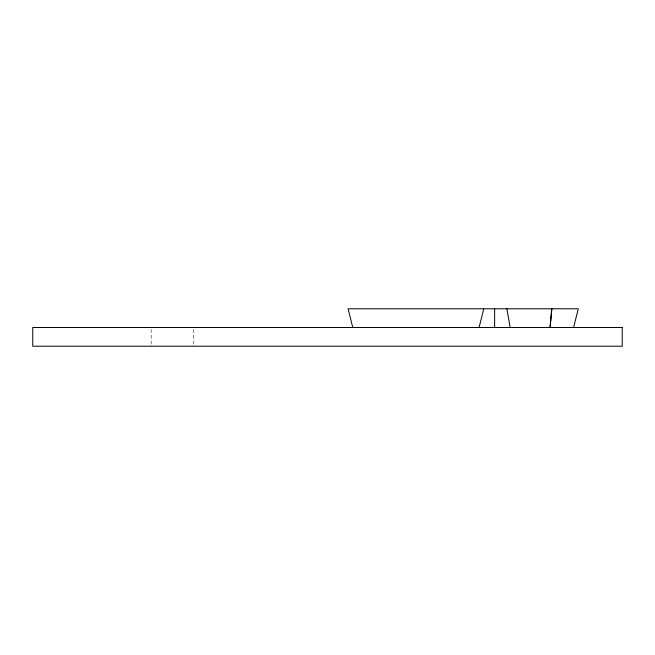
<?xml version="1.0" encoding="UTF-8"?>
<svg xmlns="http://www.w3.org/2000/svg" width="655" height="655" viewBox="0 0 655 655"><rect width="100%" height="100%" fill="white"/><g stroke="black" fill="none" stroke-linecap="round" stroke-linejoin="round"><path stroke-width="0.49" stroke-dasharray="3.27 2.46" d="M193.266 329.473L193.266 344.243M151.158 329.473L151.158 344.243"/><path stroke-width="0.98" d="M550.036 327.5L551.739 308.783M550.11 327.5L551.829 308.783M479.083 327.5L483.767 308.783M573.592 327.5L578.275 308.783L348.083 308.783L352.767 327.5M506.855 308.783L510.171 327.5M494.631 308.783L494.631 327.5M622.25 327.5L32.75 327.5L32.75 346.217L622.25 346.217L622.25 327.5"/></g></svg>
